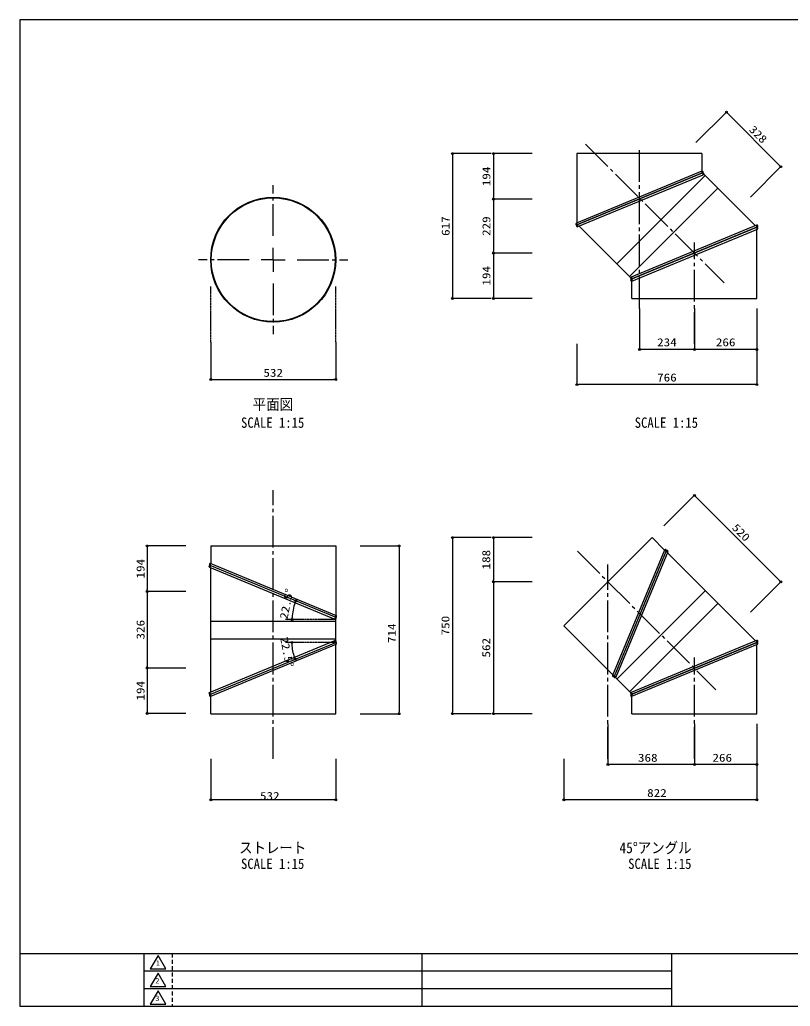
# Model space of a CAD drawing. Units: millimetres, scale not verified, with parts at other scales. Extents: x -3182 to 2818, y -2142 to 2059.
# Drawn here: x -3182 to 99, y -2142 to 2059 of the extents above; entities that cross this region are included whole.
import ezdxf
from ezdxf.enums import TextEntityAlignment as Align

# ---------------------------------------------------------------- set-up
doc = ezdxf.new("R2010")
doc.units = ezdxf.units.MM
doc.header["$LTSCALE"] = 15
for name, pattern in [('CHAIN2', [12, 9, -1, 1, -1]), ('DASHED1', [1.8, 1.2, -0.6]), ('USER3', [0.75, 0.6, -0.05, 0.05, -0.05])]:
    doc.linetypes.add(name, pattern=pattern)
for name, color, linetype in [('0-0_0', 7, 'Continuous'), ('0-1_Defpoints', 7, 'CHAIN2'), ('8-0', 7, 'Continuous')]:
    doc.layers.add(name, color=color, linetype=linetype)
doc.styles.add('ＭＳ ゴシック', font='')
doc.styles.get('ＭＳ ゴシック').set_extended_font_data('MS Gothic')

# ---------------------------------------------------------------- blocks, each defined once
blk = doc.blocks.new('_Origin')
at = {"layer": '0-0_0'}
blk.add_line((0, 0), (-1.5, 0), dxfattribs=at)
blk.add_circle((0, 0), 0.75, dxfattribs=at)

msp = doc.modelspace()

# ---------------------------------------------------------------- linework, layer by layer
at = {"layer": '0-0_0'}
for p, q in [((-303.28, 1535.29), (-173.39, 1665.18)), ((-167.86, 1659.39), (52.92, 1438.62)), ((-1174.2, 1488.37), (-1339.07, 1488.37)), ((-1338.89, 1480.37), (-1338.89, 879.41)), ((-1000.61, 1488.37), (-1165.48, 1488.37)), ((-1165.3, 1480.37), (-1165.3, 1302.37)), ((-277.72, 1488.37), (-809.72, 1488.37)), ((-809.72, 1488.37), (-809.72, 1193.33)), ((-277.72, 1488.37), (-277.72, 1413.69)), ((-71.19, 1303.2), (58.7, 1433.09)), ((-277.72, 1413.69), (-811.7, 1192.51)), ((-809.72, 1184.67), (-274.65, 1406.3)), ((-809.72, 1184.67), (-274.65, 1406.3)), ((-274.65, 1406.3), (-809.72, 1184.67)), ((-805.57, 1177.73), (-271.59, 1398.91)), ((-639.31, 1018.6), (-263.13, 1394.78)), ((-276.64, 1405.48), (-277.72, 1413.69)), ((-276.64, 1405.48), (-274.65, 1406.3)), ((-274.65, 1406.3), (-273.57, 1398.09)), ((-49.58, 1181.23), (-269.43, 1401.07)), ((-209.39, 1341.04), (-585.57, 964.86)), ((-1000.61, 1294.37), (-1165.48, 1294.37)), ((-1000.61, 1294.37), (-1165.48, 1294.37)), ((-1165.3, 1286.37), (-1165.3, 1072.93)), ((-808.64, 1185.12), (-809.72, 1193.33)), ((-806.65, 1185.94), (-805.57, 1177.73)), ((-580.69, 959.97), (-800.53, 1179.82)), ((-44.54, 1183.32), (-578.52, 962.14)), ((-40.4, 1176.38), (-575.46, 954.75)), ((-40.4, 1176.38), (-575.46, 954.75)), ((-43.46, 1175.11), (-44.54, 1183.32)), ((-578.52, 953.48), (-43.46, 1175.11)), ((-575.46, 946.09), (-41.48, 1167.27)), ((-44.54, 1174.66), (-43.46, 1166.45)), ((-44.54, 1174.66), (-43.46, 1166.45)), ((-43.46, 871.41), (-43.46, 1166.45)), ((-1000.61, 1064.93), (-1165.48, 1064.93)), ((-1000.61, 1064.93), (-1165.48, 1064.93)), ((-1165.3, 1056.93), (-1165.3, 879.41)), ((-576.54, 954.3), (-578.52, 953.48)), ((-575.46, 954.75), (-576.54, 962.96)), ((-576.54, 954.3), (-575.46, 946.09)), ((-575.46, 871.41), (-575.46, 946.09)), ((-1174.2, 871.41), (-1339.07, 871.41)), ((-1000.61, 871.41), (-1165.48, 871.41)), ((-575.46, 871.41), (-43.46, 871.41)), ((-543.72, 828.85), (-543.72, 654.76)), ((-309.46, 828.85), (-309.46, 654.76)), ((-309.46, 828.67), (-309.46, 654.58)), ((-43.46, 828.85), (-43.46, 654.76)), ((-2368.6, 685.53), (-2368.6, 526.77)), ((-1836.6, 685.47), (-1836.6, 526.77)), ((-809.72, 678.82), (-809.72, 504.73)), ((-43.46, 678.82), (-43.46, 504.73)), ((-317.46, 654.94), (-535.72, 654.94)), ((-51.46, 654.94), (-309.46, 654.94)), ((-2360.6, 526.95), (-1844.6, 526.95)), ((-51.46, 504.91), (-801.72, 504.91)), ((-439.22, -96.18), (-309.33, 33.71)), ((-303.8, 27.92), (52.92, -328.8)), ((-1174.2, -146.36), (-1339.07, -146.36)), ((-1338.89, -154.36), (-1338.89, -888.01)), ((-1000.61, -146.36), (-1165.48, -146.36)), ((-1165.3, -154.36), (-1165.3, -326.45)), ((-489.41, -146.36), (-865.59, -522.54)), ((-489.41, -146.36), (-436.6, -199.17)), ((-2474.05, -182.01), (-2638.92, -182.01)), ((-2638.74, -190.01), (-2638.74, -367.53)), ((-2368.6, -182.01), (-1836.6, -182.01)), ((-2368.6, -182.01), (-2368.6, -256.69)), ((-1836.6, -182.01), (-1836.6, -477.05)), ((-1731.71, -182.01), (-1566.84, -182.01)), ((-1567.02, -190.01), (-1567.02, -888.01)), ((-436.6, -199.17), (-657.78, -733.15)), ((-429.21, -202.23), (-650.84, -737.29)), ((-429.21, -202.23), (-650.84, -737.29)), ((-429.21, -202.23), (-650.84, -737.29)), ((-422.26, -206.37), (-643.44, -740.35)), ((-430.03, -204.21), (-436.6, -199.17)), ((-430.47, -205.29), (-422.26, -206.37)), ((-430.03, -204.21), (-429.21, -202.23)), ((-49.58, -586.18), (-424.35, -211.42)), ((-2368.6, -265.35), (-2373.64, -271.92)), ((-2373.64, -271.92), (-1839.66, -493.1)), ((-2371.66, -264.08), (-1836.6, -485.71)), ((-2369.68, -264.9), (-2371.66, -264.08)), ((-2371.66, -264.08), (-1836.6, -485.71)), ((-2371.66, -264.08), (-1836.6, -485.71)), ((-2369.68, -264.9), (-2368.6, -256.69)), ((-2368.6, -256.69), (-1834.62, -477.87)), ((-2368.6, -804.01), (-2368.6, -274.01)), ((-1000.61, -334.45), (-1165.48, -334.45)), ((-1000.61, -334.45), (-1165.48, -334.45)), ((-71.19, -464.21), (58.7, -334.32)), ((-2474.05, -375.53), (-2638.92, -375.53)), ((-2474.05, -375.53), (-2638.92, -375.53)), ((-1165.3, -342.45), (-1165.3, -888.01)), ((-263.13, -372.64), (-639.31, -748.82)), ((-2638.74, -383.53), (-2638.74, -701.53)), ((-209.39, -426.38), (-585.57, -802.56)), ((-2368.6, -502.01), (-1836.6, -502.01)), ((-1836.6, -485.71), (-1841.64, -492.28)), ((-1837.68, -485.26), (-1836.6, -477.05)), ((-1836.6, -584.91), (-1836.6, -493.1)), ((-865.59, -522.54), (-656.96, -731.17)), ((-2373.64, -806.1), (-1839.66, -584.91)), ((-2368.6, -578.01), (-1836.6, -578.01)), ((-1836.6, -592.3), (-1841.64, -585.73)), ((-44.54, -584.09), (-578.52, -805.28)), ((-43.46, -592.3), (-44.54, -584.09)), ((-2371.66, -813.93), (-1836.6, -592.3)), ((-2371.66, -813.93), (-1836.6, -592.3)), ((-2371.66, -813.93), (-1836.6, -592.3)), ((-2368.6, -821.33), (-1834.62, -600.14)), ((-1837.68, -592.75), (-1836.6, -600.96)), ((-1836.6, -896.01), (-1836.6, -600.96)), ((-578.52, -813.93), (-43.46, -592.3)), ((-40.4, -591.04), (-575.46, -812.67)), ((-40.4, -591.04), (-575.46, -812.67)), ((-575.46, -821.33), (-41.48, -600.14)), ((-44.54, -592.75), (-43.46, -600.96)), ((-44.54, -592.75), (-43.46, -600.96)), ((-43.46, -896.01), (-43.46, -600.96)), ((-2638.74, -701.53), (-2638.74, -895.53)), ((-2474.05, -701.53), (-2638.74, -701.53)), ((-650.39, -736.21), (-656.96, -731.17)), ((-650.39, -736.21), (-656.96, -731.17)), ((-650.84, -737.29), (-642.62, -738.37)), ((-650.84, -737.29), (-642.62, -738.37)), ((-580.69, -807.44), (-645.61, -742.52)), ((-2368.6, -812.67), (-2373.64, -806.1)), ((-2369.68, -813.11), (-2371.66, -813.93)), ((-2369.68, -813.11), (-2368.6, -821.33)), ((-2368.6, -896.01), (-2368.6, -821.33)), ((-576.54, -813.11), (-578.52, -813.93)), ((-575.46, -812.67), (-576.54, -804.46)), ((-576.54, -813.11), (-575.46, -821.33)), ((-575.46, -896.01), (-575.46, -821.33)), ((-2474.05, -895.53), (-2638.92, -895.53)), ((-2368.6, -896.01), (-1836.6, -896.01)), ((-1731.71, -896.01), (-1566.84, -896.01)), ((-1174.2, -896.01), (-1339.07, -896.01)), ((-1000.61, -896.01), (-1165.48, -896.01)), ((-575.46, -896.01), (-43.46, -896.01)), ((-677.5, -938.57), (-677.5, -1112.65)), ((-309.46, -938.57), (-309.46, -1112.65)), ((-309.46, -938.75), (-309.46, -1112.83)), ((-43.46, -938.57), (-43.46, -1112.65)), ((-2368.6, -1088.6), (-2368.6, -1262.68)), ((-1836.6, -1088.6), (-1836.6, -1262.68)), ((-865.59, -1088.6), (-865.59, -1262.68)), ((-43.46, -1088.6), (-43.46, -1262.68)), ((-317.46, -1112.47), (-669.5, -1112.47)), ((-51.46, -1112.47), (-309.46, -1112.47)), ((-1844.6, -1262.5), (-2360.6, -1262.5)), ((-51.46, -1262.5), (-857.59, -1262.5))]:
    msp.add_line(p, q, dxfattribs=at)
at = {"layer": '0-0_0', "linetype": 'USER3'}
for p, q in [((-2368.6, 685.6), (-2368.6, 923.07)), ((-1836.6, 685.66), (-1836.6, 923.13)), ((-1836.6, -495.37), (-2050.66, -495.37)), ((-1836.6, -592.3), (-2050.66, -592.3))]:
    msp.add_line(p, q, dxfattribs=at)
at = {"layer": '0-0_0'}
for points in [[(-276.64, 1405.48), (-274.65, 1406.3), (-809.72, 1184.67)], [(-576.54, 954.3), (-578.52, 953.48), (-43.46, 1175.11)], [(-430.03, -204.21), (-429.21, -202.23), (-650.84, -737.29)], [(-2369.68, -264.9), (-2371.66, -264.08), (-1836.6, -485.71)], [(-2369.68, -813.11), (-2371.66, -813.93), (-1836.6, -592.3)], [(-576.54, -813.11), (-578.52, -813.93), (-43.46, -592.3)]]:
    msp.add_lwpolyline(points, dxfattribs=at)
for radius in [266, 263.5]:
    msp.add_circle((-2102.6, 1036.71), radius, dxfattribs=at)
for centre, radius, start, end in [((-276.19, 1410), 4, 292.5, 112.5), ((-273.12, 1402.61), 4, 292.5, 112.5), ((-810.17, 1188.81), 4, 112.5, 292.5), ((-807.1, 1181.42), 4, 112.5, 292.5), ((-43.01, 1179.62), 4, 292.5, 112.5), ((-43.01, 1170.96), 4, 292.5, 112.5), ((-43.01, 1170.96), 4, 292.5, 112.5), ((-576.99, 958.44), 4, 112.5, 292.5), ((-576.99, 949.78), 4, 112.5, 292.5), ((-432.9, -200.7), 4, 337.5, 157.5), ((-425.96, -204.84), 4, 337.5, 157.5), ((-2372.11, -268.22), 4, 67.5, 247.5), ((-2370.13, -260.38), 4, 67.5, 247.5), ((-1813.28, -495.37), 208.94, 159.69391, 177.80609), ((-1838.13, -489.41), 4, 247.5, 67.5), ((-1836.15, -481.57), 4, 247.5, 67.5), ((-1838.13, -588.61), 4, 292.5, 112.5), ((-43.01, -587.79), 4, 292.5, 112.5), ((-1836.6, -592.3), 187.16, 182.44928, 200.05072), ((-1836.15, -596.45), 4, 292.5, 112.5), ((-43.01, -596.45), 4, 292.5, 112.5), ((-43.01, -596.45), 4, 292.5, 112.5), ((-654.08, -734.68), 4, 157.5, 337.5), ((-654.08, -734.68), 4, 157.5, 337.5), ((-647.14, -738.82), 4, 157.5, 337.5), ((-647.14, -738.82), 4, 157.5, 337.5), ((-2372.11, -809.79), 4, 112.5, 292.5), ((-2370.13, -817.63), 4, 112.5, 292.5), ((-576.99, -808.97), 4, 112.5, 292.5), ((-576.99, -817.63), 4, 112.5, 292.5)]:
    msp.add_arc(centre, radius, start, end, dxfattribs=at)
at = {"layer": '0-1_Defpoints'}
for p, q in [((-773.29, 1528.75), (-183.27, 938.74)), ((-543.72, 828.85), (-543.72, 1506.29)), ((-2102.6, 1138.38), (-2102.6, 1354.16)), ((-309.46, 678.88), (-309.46, 1110.74)), ((-2102.6, 1036.71), (-2102.6, 1087.54)), ((-2204.27, 1036.71), (-2420.05, 1036.71)), ((-2102.6, 1036.71), (-2153.43, 1036.71)), ((-2102.6, 1036.71), (-2102.6, 985.88)), ((-2102.6, 1036.71), (-2051.77, 1036.71)), ((-2000.93, 1036.71), (-1785.15, 1036.71)), ((-2102.6, 935.04), (-2102.6, 719.26)), ((-2102.6, -1088.53), (-2102.6, 56.33)), ((-807.63, -204.32), (-217.61, -794.33)), ((-677.5, -1088.53), (-677.5, -261.13)), ((-309.46, -1088.53), (-309.46, -656.67))]:
    msp.add_line(p, q, dxfattribs=at)
at = {"layer": '8-0'}
for p, q in [((-3181.56, -1916.42), (2818.44, -1916.42)), ((-2652.58, -1916.42), (-2652.58, -2141.42)), ((-1469.6, -1916.42), (-1469.6, -2141.73)), ((-406.63, -1916.42), (-406.63, -2141.42)), ((-2652.58, -1991.42), (-406.63, -1991.42)), ((-2652.58, -2066.42), (-406.63, -2066.42))]:
    msp.add_line(p, q, dxfattribs=at)
at = {"layer": '8-0', "linetype": 'DASHED1'}
msp.add_line((-2532.58, -1916.42), (-2532.58, -2141.42), dxfattribs=at)
at = {"layer": '8-0'}
for points in [[(-3181.56, -2141.42), (2818.44, -2141.42), (2818.44, 2058.58), (-3181.56, 2058.58)], [(-2592.58, -1925.42), (-2625.61, -1982.64), (-2559.54, -1982.64)], [(-2592.58, -2000.42), (-2625.61, -2057.64), (-2559.54, -2057.64)], [(-2592.58, -2075.42), (-2625.61, -2132.64), (-2559.54, -2132.64)]]:
    msp.add_lwpolyline(points, close=True, dxfattribs=at)

# ---------------------------------------------------------------- block references
at = {"layer": '0-0_0', "xscale": 5.333333, "yscale": 5.333333}
for p, rotation in [((-173.52, 1665.05), 135), ((-1338.89, 1488.37), 90), ((-1165.3, 1488.37), 90), ((58.57, 1432.96), 315), ((-1165.3, 1294.37), 270), ((-1165.3, 1294.37), 90), ((-1165.3, 1064.93), 270), ((-1165.3, 1064.93), 90), ((-1338.89, 871.41), 270), ((-1165.3, 871.41), 270), ((-543.72, 654.94), 180), ((-2368.6, 526.95), 180), ((-809.72, 504.91), 180), ((-309.46, 33.58), 135), ((-1338.89, -146.36), 90), ((-1165.3, -146.36), 90), ((-2638.74, -182.01), 90), ((-1567.02, -182.01), 90), ((-1165.3, -334.45), 270), ((-1165.3, -334.45), 90), ((58.57, -334.45), 315), ((-2638.74, -375.53), 270), ((-2638.74, -375.53), 90), ((-2006.32, -415.41), 68.59695), ((-2022.22, -495.37), 268.90305), ((-2023.76, -592.3), 91.22464), ((-2009.51, -663.93), 291.27536), ((-2638.74, -701.53), 270), ((-2638.74, -895.53), 270), ((-1567.02, -896.01), 270), ((-1338.89, -896.01), 270), ((-1165.3, -896.01), 270), ((-677.5, -1112.47), 180), ((-2368.6, -1262.5), 180), ((-865.59, -1262.5), 180)]:
    msp.add_blockref('_Origin', p, dxfattribs=dict(at, rotation=rotation))
for p in [(-309.46, 654.94), (-43.46, 654.94), (-1836.6, 526.95), (-43.46, 504.91), (-309.46, -1112.47), (-43.46, -1112.47), (-1836.6, -1262.5), (-43.46, -1262.5)]:
    msp.add_blockref('_Origin', p, dxfattribs=at)

# ---------------------------------------------------------------- texts
at = {"layer": '0-0_0', "style": 'ＭＳ ゴシック', "width": 1.2}
for s, rotation, p in [('328', 315, (-87, 1580.89)), ('194', 90, (-1167.82, 1349.75)), ('617', 90, (-1341.4, 1138.26)), ('229', 90, (-1167.82, 1138.03)), ('194', 90, (-1167.82, 926.54)), ('520', 315, (-159.4, -114.31)), ('188', 90, (-1168.57, -282.03)), ('194', 90, (-2640.2, -320.39)), ('22.5°', 78.75, (-2031.95, -497.81)), ('326', 90, (-2640.2, -580.15)), ('750', 90, (-1342.15, -562.81)), ('714', 90, (-1570.29, -595.26)), ('22.5°', 281.25, (-2083.49, -574.3)), ('562', 90, (-1168.57, -656.85)), ('194', 90, (-2640.2, -840.15))]:
    msp.add_text(s, height=34.09, rotation=rotation, dxfattribs=at).set_placement(p, align=Align.BOTTOM_LEFT)
at = {"layer": '0-0_0', "style": 'ＭＳ ゴシック'}
for s, height, width, p in [('234', 34.09, 1.2, (-468.21, 658.08)), ('266', 34.09, 1.2, (-218.09, 658.08)), ('532', 34.09, 1.2, (-2144.23, 528.17)), ('766', 34.09, 1.2, (-468.21, 508.05)), ('平面図', 46.58, 0.9, (-2189.62, 383.45)), ('SCALE 1:15', 43.99, 0.9, (-2239.55, 307.97)), ('SCALE 1:15', 43.99, 0.9, (-563.54, 307.97)), ('368', 34.09, 1.2, (-549.73, -1110.83)), ('266', 34.09, 1.2, (-232.71, -1110.83)), ('822', 34.09, 1.2, (-510.77, -1260.85)), ('532', 34.09, 1.2, (-2158.85, -1273.65)), ('ストレート', 46.58, 0.9, (-2247.63, -1504.1)), ('45°アングル', 46.58, 0.9, (-628.56, -1504.1)), ('SCALE 1:15', 43.99, 0.9, (-2239.55, -1570.16)), ('SCALE 1:15', 43.99, 0.9, (-591.47, -1570.16))]:
    msp.add_text(s, height=height, dxfattribs=dict(at, width=width)).set_placement(p, align=Align.BOTTOM_LEFT)
at = {"layer": '8-0', "style": 'ＭＳ ゴシック'}
for s, p in [('1', (-2602.15, -1976.32)), ('2', (-2604.03, -2051.32)), ('3', (-2604.03, -2126.32))]:
    msp.add_text(s, height=23.09, dxfattribs=at).set_placement(p, align=Align.BOTTOM_LEFT)

doc.saveas('drawing.dxf')
